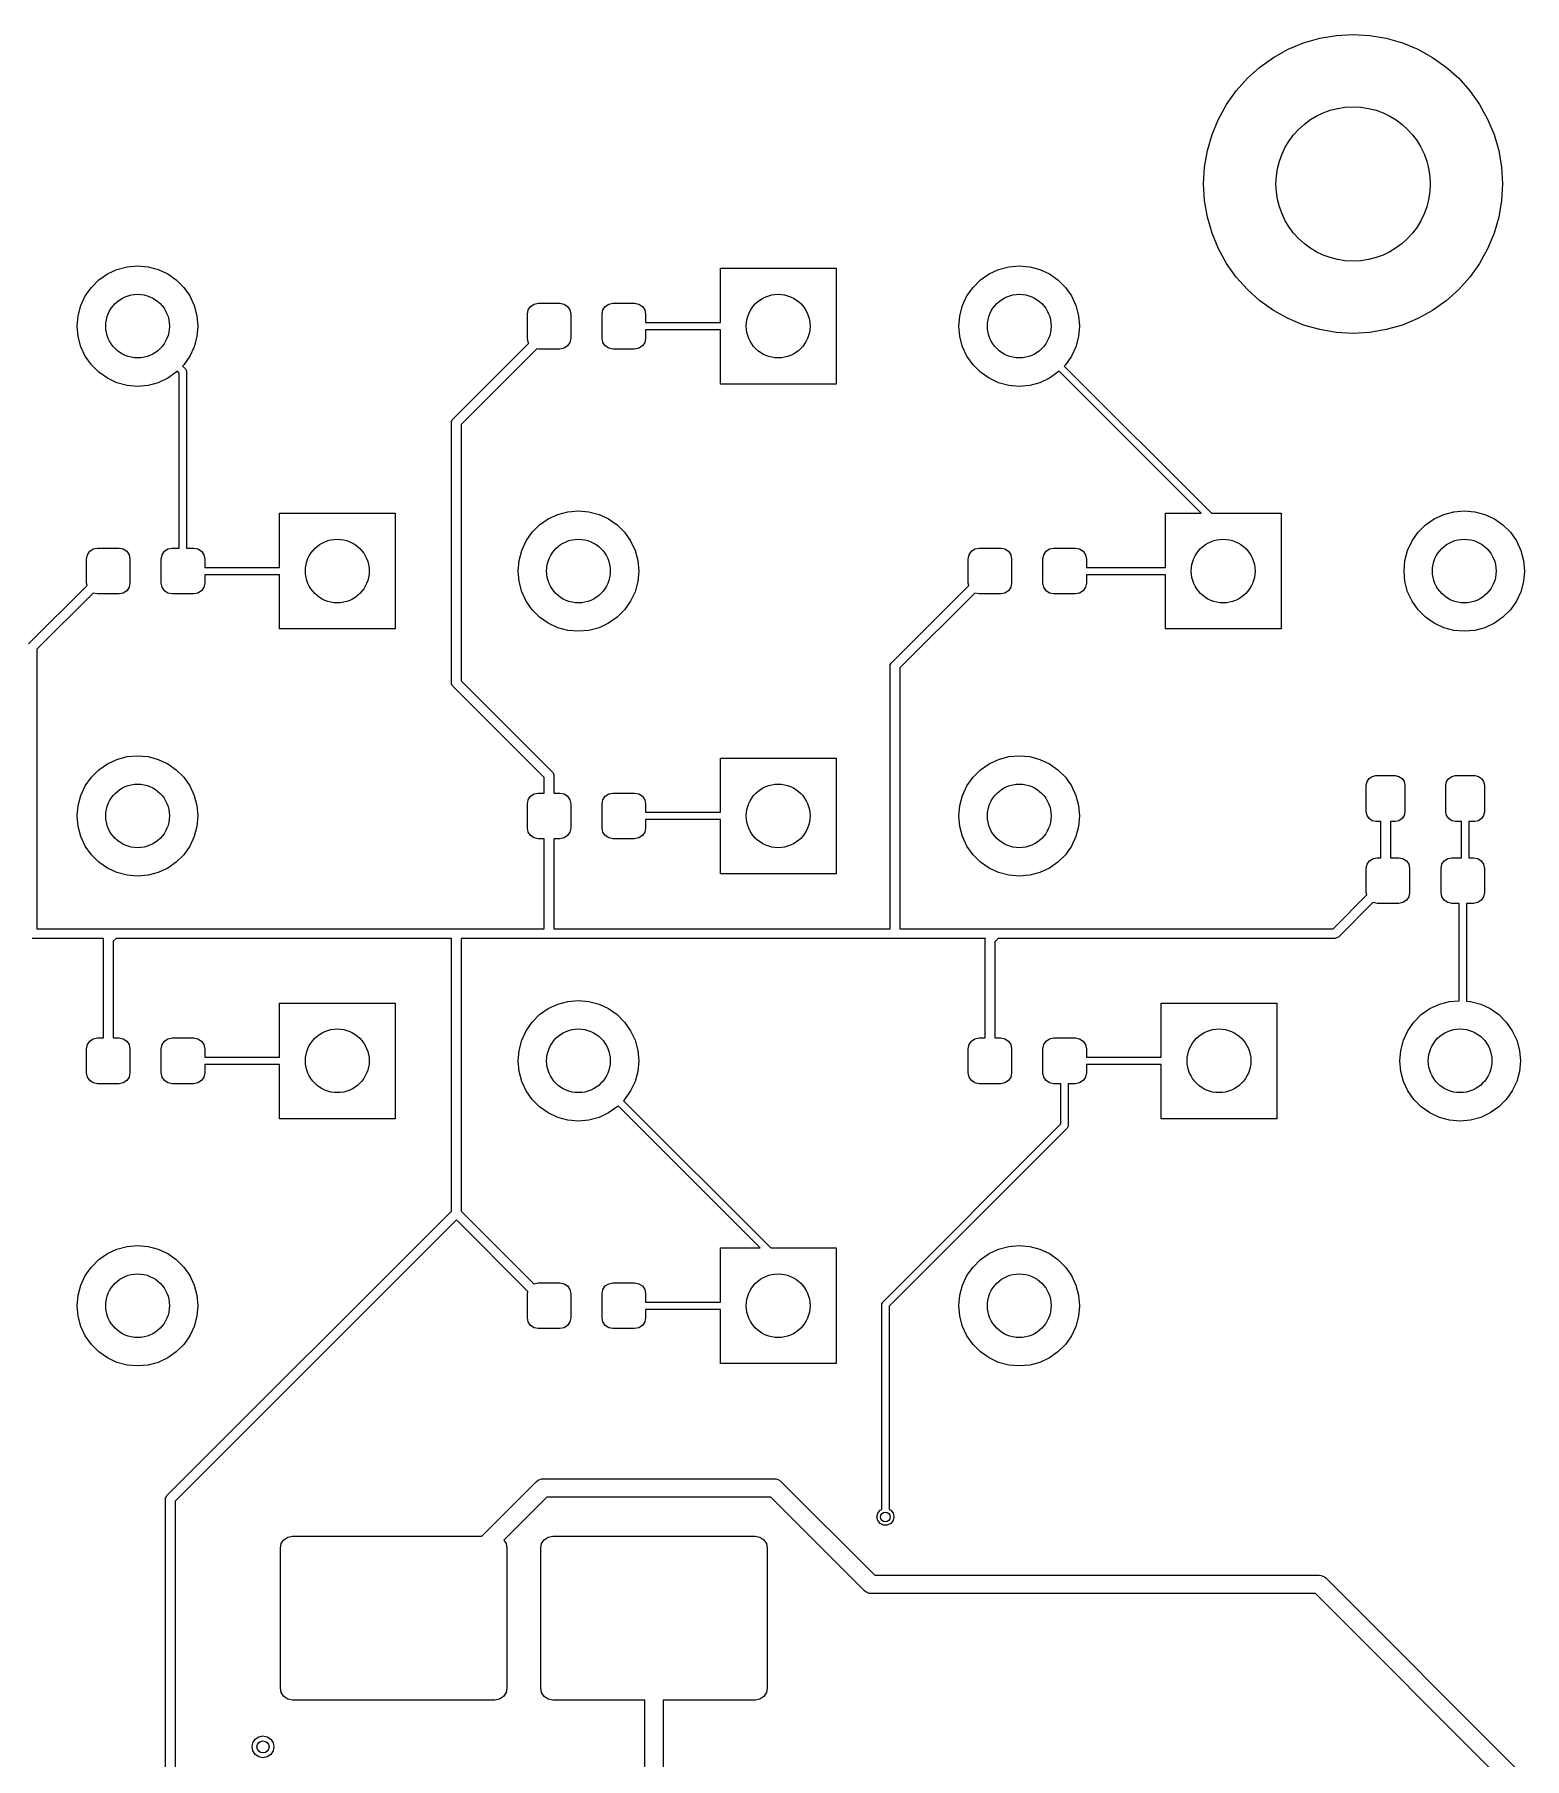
# Model space of a CAD drawing. Extents: x 0.05 to 3.89, y 0.04 to 4.21.
# Drawn here: x 2.663 to 3.88, y 2.807 to 4.215 of the extents above; entities that cross this region are included whole.
import ezdxf

# ---------------------------------------------------------------- set-up
doc = ezdxf.new("R2010")
doc.units = 0
doc.header["$MEASUREMENT"] = 0
doc.layers.add('BLACK', color=7, linetype='CONTINUOUS')

msp = doc.modelspace()

# ---------------------------------------------------------------- linework, layer by layer
at = {"layer": 'BLACK', "linetype": 'CONTINUOUS'}
for p, q in [((3.6998, 4.2077), (3.713, 4.2115)), ((3.713, 4.2115), (3.7265, 4.2138)), ((3.7265, 4.2138), (3.7402, 4.2146)), ((3.7402, 4.2146), (3.7538, 4.2138)), ((3.7538, 4.2138), (3.7673, 4.2115)), ((3.7673, 4.2115), (3.7805, 4.2077)), ((3.6641, 4.1879), (3.6752, 4.1959)), ((3.6752, 4.1959), (3.6872, 4.2025)), ((3.6872, 4.2025), (3.6998, 4.2077)), ((3.7805, 4.2077), (3.7931, 4.2025)), ((3.7931, 4.2025), (3.8051, 4.1959)), ((3.8051, 4.1959), (3.8163, 4.1879)), ((3.6539, 4.1788), (3.6641, 4.1879)), ((3.8163, 4.1879), (3.8265, 4.1788)), ((3.6368, 4.1575), (3.6447, 4.1686)), ((3.6447, 4.1686), (3.6539, 4.1788)), ((3.8265, 4.1788), (3.8356, 4.1686)), ((3.8356, 4.1686), (3.8435, 4.1575)), ((3.6302, 4.1455), (3.6368, 4.1575)), ((3.8435, 4.1575), (3.8501, 4.1455)), ((3.625, 4.1328), (3.6302, 4.1455)), ((3.8501, 4.1455), (3.8554, 4.1328)), ((3.6212, 4.1197), (3.625, 4.1328)), ((3.8554, 4.1328), (3.8591, 4.1197)), ((3.6189, 4.1062), (3.6212, 4.1197)), ((3.8591, 4.1197), (3.8614, 4.1062)), ((3.6181, 4.0925), (3.6189, 4.1062)), ((3.8614, 4.1062), (3.8622, 4.0925)), ((3.6189, 4.0789), (3.6181, 4.0925)), ((3.8622, 4.0925), (3.8614, 4.0789)), ((3.6212, 4.0654), (3.6189, 4.0789)), ((3.8614, 4.0789), (3.8591, 4.0654)), ((3.625, 4.0522), (3.6212, 4.0654)), ((3.8591, 4.0654), (3.8554, 4.0522)), ((3.6302, 4.0396), (3.625, 4.0522)), ((3.8554, 4.0522), (3.8501, 4.0396)), ((3.6368, 4.0276), (3.6302, 4.0396)), ((3.6447, 4.0164), (3.6368, 4.0276)), ((3.8435, 4.0276), (3.8356, 4.0164)), ((3.8501, 4.0396), (3.8435, 4.0276)), ((2.7099, 4.008), (2.7159, 4.0141)), ((2.7159, 4.0141), (2.723, 4.019)), ((2.723, 4.019), (2.7307, 4.0226)), ((2.7307, 4.0226), (2.739, 4.0248)), ((2.739, 4.0248), (2.7476, 4.0256)), ((2.7476, 4.0256), (2.7561, 4.0248)), ((2.7561, 4.0248), (2.7644, 4.0226)), ((2.7644, 4.0226), (2.7722, 4.019)), ((2.7722, 4.019), (2.7792, 4.0141)), ((2.7792, 4.0141), (2.7853, 4.008)), ((3.2235, 3.9794), (3.2235, 4.0236)), ((3.2235, 4.0236), (3.318, 4.0236)), ((3.318, 4.0236), (3.318, 3.9291)), ((3.4299, 4.008), (3.4359, 4.0141)), ((3.4359, 4.0141), (3.443, 4.019)), ((3.443, 4.019), (3.4507, 4.0226)), ((3.4507, 4.0226), (3.459, 4.0248)), ((3.459, 4.0248), (3.4676, 4.0256)), ((3.4676, 4.0256), (3.4761, 4.0248)), ((3.4761, 4.0248), (3.4844, 4.0226)), ((3.4844, 4.0226), (3.4922, 4.019)), ((3.4922, 4.019), (3.4992, 4.0141)), ((3.4992, 4.0141), (3.5053, 4.008)), ((3.6539, 4.0062), (3.6447, 4.0164)), ((3.8356, 4.0164), (3.8265, 4.0062)), ((2.7013, 3.9932), (2.7049, 4.001)), ((2.7049, 4.001), (2.7099, 4.008)), ((2.7853, 4.008), (2.7902, 4.001)), ((2.7902, 4.001), (2.7938, 3.9932)), ((3.4213, 3.9932), (3.4249, 4.001)), ((3.4249, 4.001), (3.4299, 4.008)), ((3.5053, 4.008), (3.5102, 4.001)), ((3.5102, 4.001), (3.5138, 3.9932)), ((3.6641, 3.9971), (3.6539, 4.0062)), ((3.8265, 4.0062), (3.8163, 3.9971)), ((2.6983, 3.9764), (2.6991, 3.9849)), ((2.6991, 3.9849), (2.7013, 3.9932)), ((2.7938, 3.9932), (2.796, 3.9849)), ((2.796, 3.9849), (2.7968, 3.9764)), ((3.0659, 3.9862), (3.0666, 3.9896)), ((3.0659, 3.9665), (3.0659, 3.9862)), ((3.0666, 3.9896), (3.0685, 3.9925)), ((3.0685, 3.9925), (3.0714, 3.9944)), ((3.0714, 3.9944), (3.0748, 3.9951)), ((3.0748, 3.9951), (3.0925, 3.9951)), ((3.0925, 3.9951), (3.0959, 3.9944)), ((3.0959, 3.9944), (3.0987, 3.9925)), ((3.0987, 3.9925), (3.1007, 3.9896)), ((3.1007, 3.9896), (3.1013, 3.9862)), ((3.1013, 3.9862), (3.1013, 3.9665)), ((3.1269, 3.9862), (3.1276, 3.9896)), ((3.1269, 3.9665), (3.1269, 3.9862)), ((3.1276, 3.9896), (3.1295, 3.9925)), ((3.1295, 3.9925), (3.1324, 3.9944)), ((3.1324, 3.9944), (3.1358, 3.9951)), ((3.1358, 3.9951), (3.1535, 3.9951)), ((3.1535, 3.9951), (3.1569, 3.9944)), ((3.1569, 3.9944), (3.1598, 3.9925)), ((3.1598, 3.9925), (3.1617, 3.9896)), ((3.1617, 3.9896), (3.1624, 3.9862)), ((3.1624, 3.9862), (3.1624, 3.9794)), ((3.4183, 3.9764), (3.4191, 3.9849)), ((3.4191, 3.9849), (3.4213, 3.9932)), ((3.5138, 3.9932), (3.516, 3.9849)), ((3.516, 3.9849), (3.5168, 3.9764)), ((3.6752, 3.9892), (3.6641, 3.9971)), ((3.6872, 3.9826), (3.6752, 3.9892)), ((3.8051, 3.9892), (3.7931, 3.9826)), ((3.8163, 3.9971), (3.8051, 3.9892)), ((2.6991, 3.9678), (2.6983, 3.9764)), ((2.7968, 3.9764), (2.796, 3.9678)), ((3.1624, 3.9794), (3.2235, 3.9794)), ((3.2235, 3.9734), (3.1624, 3.9734)), ((3.1624, 3.9734), (3.1624, 3.9665)), ((3.2235, 3.9291), (3.2235, 3.9734)), ((3.4191, 3.9678), (3.4183, 3.9764)), ((3.5168, 3.9764), (3.516, 3.9678)), ((3.6998, 3.9773), (3.6872, 3.9826)), ((3.713, 3.9735), (3.6998, 3.9773)), ((3.7265, 3.9712), (3.713, 3.9735)), ((3.7402, 3.9705), (3.7265, 3.9712)), ((3.7538, 3.9712), (3.7402, 3.9705)), ((3.7673, 3.9735), (3.7538, 3.9712)), ((3.7805, 3.9773), (3.7673, 3.9735)), ((3.7931, 3.9826), (3.7805, 3.9773)), ((2.7013, 3.9595), (2.6991, 3.9678)), ((2.7049, 3.9518), (2.7013, 3.9595)), ((2.7938, 3.9595), (2.7902, 3.9518)), ((2.796, 3.9678), (2.7938, 3.9595)), ((3.0051, 3.9004), (3.0671, 3.9624)), ((3.0737, 3.9579), (3.0118, 3.896)), ((3.0666, 3.9631), (3.0659, 3.9665)), ((3.0671, 3.9624), (3.0666, 3.9631)), ((3.0748, 3.9577), (3.0737, 3.9579)), ((3.0925, 3.9577), (3.0748, 3.9577)), ((3.0959, 3.9584), (3.0925, 3.9577)), ((3.0987, 3.9603), (3.0959, 3.9584)), ((3.1007, 3.9631), (3.0987, 3.9603)), ((3.1013, 3.9665), (3.1007, 3.9631)), ((3.1276, 3.9631), (3.1269, 3.9665)), ((3.1295, 3.9603), (3.1276, 3.9631)), ((3.1324, 3.9584), (3.1295, 3.9603)), ((3.1358, 3.9577), (3.1324, 3.9584)), ((3.1535, 3.9577), (3.1358, 3.9577)), ((3.1569, 3.9584), (3.1535, 3.9577)), ((3.1598, 3.9603), (3.1569, 3.9584)), ((3.1617, 3.9631), (3.1598, 3.9603)), ((3.1624, 3.9665), (3.1617, 3.9631)), ((3.4213, 3.9595), (3.4191, 3.9678)), ((3.4249, 3.9518), (3.4213, 3.9595)), ((3.5138, 3.9595), (3.5102, 3.9518)), ((3.516, 3.9678), (3.5138, 3.9595)), ((2.7099, 3.9447), (2.7049, 3.9518)), ((2.7159, 3.9387), (2.7099, 3.9447)), ((2.7853, 3.9447), (2.7843, 3.9438)), ((2.7843, 3.9438), (2.7868, 3.9414)), ((2.7902, 3.9518), (2.7853, 3.9447)), ((3.4299, 3.9447), (3.4249, 3.9518)), ((3.4359, 3.9387), (3.4299, 3.9447)), ((3.5053, 3.9447), (3.5043, 3.9438)), ((3.5043, 3.9438), (3.6246, 3.8236)), ((3.5102, 3.9518), (3.5053, 3.9447)), ((2.723, 3.9338), (2.7159, 3.9387)), ((2.7307, 3.9301), (2.723, 3.9338)), ((2.739, 3.9279), (2.7307, 3.9301)), ((2.7644, 3.9301), (2.7561, 3.9279)), ((2.7722, 3.9338), (2.7644, 3.9301)), ((2.7792, 3.9387), (2.7722, 3.9338)), ((2.7801, 3.9396), (2.7792, 3.9387)), ((2.7816, 3.938), (2.7801, 3.9396)), ((2.7816, 3.7951), (2.7816, 3.938)), ((2.7868, 3.9414), (2.7871, 3.941)), ((2.7871, 3.941), (2.7871, 3.941)), ((2.7871, 3.941), (2.7876, 3.9399)), ((2.7876, 3.9399), (2.7876, 3.9393)), ((2.7876, 3.9393), (2.7876, 3.7951)), ((3.318, 3.9291), (3.2235, 3.9291)), ((3.443, 3.9338), (3.4359, 3.9387)), ((3.4507, 3.9301), (3.443, 3.9338)), ((3.459, 3.9279), (3.4507, 3.9301)), ((3.4844, 3.9301), (3.4761, 3.9279)), ((3.4922, 3.9338), (3.4844, 3.9301)), ((3.4992, 3.9387), (3.4922, 3.9338)), ((3.5001, 3.9396), (3.4992, 3.9387)), ((3.6161, 3.8236), (3.5001, 3.9396)), ((2.7476, 3.9272), (2.739, 3.9279)), ((2.7561, 3.9279), (2.7476, 3.9272)), ((3.4676, 3.9272), (3.459, 3.9279)), ((3.4761, 3.9279), (3.4676, 3.9272)), ((3.0046, 3.8998), (3.0051, 3.9004)), ((3.0039, 3.8976), (3.004, 3.8984)), ((3.0039, 3.685), (3.0039, 3.8976)), ((3.004, 3.8984), (3.0046, 3.8998)), ((3.0118, 3.896), (3.0118, 3.6867)), ((2.8635, 3.7794), (2.8635, 3.8236)), ((2.8635, 3.8236), (2.958, 3.8236)), ((2.958, 3.8236), (2.958, 3.7291)), ((3.0759, 3.8141), (3.083, 3.819)), ((3.083, 3.819), (3.0907, 3.8226)), ((3.0907, 3.8226), (3.099, 3.8248)), ((3.099, 3.8248), (3.1076, 3.8256)), ((3.1076, 3.8256), (3.1161, 3.8248)), ((3.1161, 3.8248), (3.1244, 3.8226)), ((3.1244, 3.8226), (3.1322, 3.819)), ((3.1322, 3.819), (3.1392, 3.8141)), ((3.5869, 3.7794), (3.5869, 3.8236)), ((3.5869, 3.8236), (3.6161, 3.8236)), ((3.6246, 3.8236), (3.6814, 3.8236)), ((3.6814, 3.8236), (3.6814, 3.7291)), ((3.7994, 3.8141), (3.8064, 3.819)), ((3.8064, 3.819), (3.8142, 3.8226)), ((3.8142, 3.8226), (3.8224, 3.8248)), ((3.8224, 3.8248), (3.831, 3.8256)), ((3.831, 3.8256), (3.8395, 3.8248)), ((3.8395, 3.8248), (3.8478, 3.8226)), ((3.8478, 3.8226), (3.8556, 3.819)), ((3.8556, 3.819), (3.8626, 3.8141)), ((3.0649, 3.801), (3.0699, 3.808)), ((3.0699, 3.808), (3.0759, 3.8141)), ((3.1392, 3.8141), (3.1453, 3.808)), ((3.1453, 3.808), (3.1502, 3.801)), ((3.7884, 3.801), (3.7933, 3.808)), ((3.7933, 3.808), (3.7994, 3.8141)), ((3.8626, 3.8141), (3.8687, 3.808)), ((3.8687, 3.808), (3.8736, 3.801)), ((2.7059, 3.7862), (2.7066, 3.7896)), ((2.7066, 3.7896), (2.7085, 3.7925)), ((2.7085, 3.7925), (2.7114, 3.7944)), ((2.7114, 3.7944), (2.7148, 3.7951)), ((2.7148, 3.7951), (2.7325, 3.7951)), ((2.7325, 3.7951), (2.7359, 3.7944)), ((2.7359, 3.7944), (2.7387, 3.7925)), ((2.7387, 3.7925), (2.7407, 3.7896)), ((2.7407, 3.7896), (2.7413, 3.7862)), ((2.7669, 3.7862), (2.7676, 3.7896)), ((2.7676, 3.7896), (2.7695, 3.7925)), ((2.7695, 3.7925), (2.7724, 3.7944)), ((2.7724, 3.7944), (2.7758, 3.7951)), ((2.7758, 3.7951), (2.7816, 3.7951)), ((2.7876, 3.7951), (2.7935, 3.7951)), ((2.7935, 3.7951), (2.7969, 3.7944)), ((2.7969, 3.7944), (2.7998, 3.7925)), ((2.7998, 3.7925), (2.8017, 3.7896)), ((2.8017, 3.7896), (2.8024, 3.7862)), ((3.0591, 3.7849), (3.0613, 3.7932)), ((3.0613, 3.7932), (3.0649, 3.801)), ((3.1502, 3.801), (3.1538, 3.7932)), ((3.1538, 3.7932), (3.156, 3.7849)), ((3.4259, 3.7862), (3.4266, 3.7896)), ((3.4266, 3.7896), (3.4285, 3.7925)), ((3.4285, 3.7925), (3.4314, 3.7944)), ((3.4314, 3.7944), (3.4348, 3.7951)), ((3.4348, 3.7951), (3.4525, 3.7951)), ((3.4525, 3.7951), (3.4559, 3.7944)), ((3.4559, 3.7944), (3.4587, 3.7925)), ((3.4587, 3.7925), (3.4607, 3.7896)), ((3.4607, 3.7896), (3.4613, 3.7862)), ((3.4869, 3.7862), (3.4876, 3.7896)), ((3.4876, 3.7896), (3.4895, 3.7925)), ((3.4895, 3.7925), (3.4924, 3.7944)), ((3.4924, 3.7944), (3.4958, 3.7951)), ((3.4958, 3.7951), (3.5135, 3.7951)), ((3.5135, 3.7951), (3.5169, 3.7944)), ((3.5169, 3.7944), (3.5198, 3.7925)), ((3.5198, 3.7925), (3.5217, 3.7896)), ((3.5217, 3.7896), (3.5224, 3.7862)), ((3.7825, 3.7849), (3.7847, 3.7932)), ((3.7847, 3.7932), (3.7884, 3.801)), ((3.8736, 3.801), (3.8772, 3.7932)), ((3.8772, 3.7932), (3.8794, 3.7849)), ((2.7059, 3.7665), (2.7059, 3.7862)), ((2.7413, 3.7862), (2.7413, 3.7665)), ((2.7669, 3.7665), (2.7669, 3.7862)), ((2.8024, 3.7862), (2.8024, 3.7794)), ((2.8024, 3.7794), (2.8635, 3.7794)), ((2.8635, 3.7734), (2.8024, 3.7734)), ((2.8024, 3.7734), (2.8024, 3.7665)), ((2.8635, 3.7291), (2.8635, 3.7734)), ((3.0583, 3.7764), (3.0591, 3.7849)), ((3.0591, 3.7678), (3.0583, 3.7764)), ((3.156, 3.7849), (3.1568, 3.7764)), ((3.1568, 3.7764), (3.156, 3.7678)), ((3.4259, 3.7665), (3.4259, 3.7862)), ((3.4613, 3.7862), (3.4613, 3.7665)), ((3.4869, 3.7665), (3.4869, 3.7862)), ((3.5224, 3.7862), (3.5224, 3.7794)), ((3.5224, 3.7794), (3.5869, 3.7794)), ((3.5869, 3.7734), (3.5224, 3.7734)), ((3.5224, 3.7734), (3.5224, 3.7665)), ((3.5869, 3.7291), (3.5869, 3.7734)), ((3.7818, 3.7764), (3.7825, 3.7849)), ((3.7825, 3.7678), (3.7818, 3.7764)), ((3.8794, 3.7849), (3.8802, 3.7764)), ((3.8802, 3.7764), (3.8794, 3.7678)), ((2.6586, 3.717), (2.7063, 3.7646)), ((2.7063, 3.7646), (2.7059, 3.7665)), ((2.7387, 3.7603), (2.7359, 3.7584)), ((2.7407, 3.7631), (2.7387, 3.7603)), ((2.7413, 3.7665), (2.7407, 3.7631)), ((2.7676, 3.7631), (2.7669, 3.7665)), ((2.7695, 3.7603), (2.7676, 3.7631)), ((2.7724, 3.7584), (2.7695, 3.7603)), ((2.7998, 3.7603), (2.7969, 3.7584)), ((2.8017, 3.7631), (2.7998, 3.7603)), ((2.8024, 3.7665), (2.8017, 3.7631)), ((3.0613, 3.7595), (3.0591, 3.7678)), ((3.0649, 3.7518), (3.0613, 3.7595)), ((3.1538, 3.7595), (3.1502, 3.7518)), ((3.156, 3.7678), (3.1538, 3.7595)), ((3.3634, 3.7017), (3.4263, 3.7646)), ((3.4263, 3.7646), (3.4259, 3.7665)), ((3.4587, 3.7603), (3.4559, 3.7584)), ((3.4607, 3.7631), (3.4587, 3.7603)), ((3.4613, 3.7665), (3.4607, 3.7631)), ((3.4876, 3.7631), (3.4869, 3.7665)), ((3.4895, 3.7603), (3.4876, 3.7631)), ((3.4924, 3.7584), (3.4895, 3.7603)), ((3.5198, 3.7603), (3.5169, 3.7584)), ((3.5217, 3.7631), (3.5198, 3.7603)), ((3.5224, 3.7665), (3.5217, 3.7631)), ((3.7847, 3.7595), (3.7825, 3.7678)), ((3.7884, 3.7518), (3.7847, 3.7595)), ((3.8772, 3.7595), (3.8736, 3.7518)), ((3.8794, 3.7678), (3.8772, 3.7595)), ((2.7112, 3.7584), (2.6654, 3.7125)), ((2.7114, 3.7584), (2.7112, 3.7584)), ((2.7148, 3.7577), (2.7114, 3.7584)), ((2.7325, 3.7577), (2.7148, 3.7577)), ((2.7359, 3.7584), (2.7325, 3.7577)), ((2.7758, 3.7577), (2.7724, 3.7584)), ((2.7935, 3.7577), (2.7758, 3.7577)), ((2.7969, 3.7584), (2.7935, 3.7577)), ((3.0699, 3.7447), (3.0649, 3.7518)), ((3.1502, 3.7518), (3.1453, 3.7447)), ((3.4312, 3.7584), (3.3701, 3.6973)), ((3.4314, 3.7584), (3.4312, 3.7584)), ((3.4348, 3.7577), (3.4314, 3.7584)), ((3.4525, 3.7577), (3.4348, 3.7577)), ((3.4559, 3.7584), (3.4525, 3.7577)), ((3.4958, 3.7577), (3.4924, 3.7584)), ((3.5135, 3.7577), (3.4958, 3.7577)), ((3.5169, 3.7584), (3.5135, 3.7577)), ((3.7933, 3.7447), (3.7884, 3.7518)), ((3.8736, 3.7518), (3.8687, 3.7447)), ((3.0759, 3.7387), (3.0699, 3.7447)), ((3.083, 3.7338), (3.0759, 3.7387)), ((3.0907, 3.7301), (3.083, 3.7338)), ((3.1322, 3.7338), (3.1244, 3.7301)), ((3.1392, 3.7387), (3.1322, 3.7338)), ((3.1453, 3.7447), (3.1392, 3.7387)), ((3.7994, 3.7387), (3.7933, 3.7447)), ((3.8064, 3.7338), (3.7994, 3.7387)), ((3.8142, 3.7301), (3.8064, 3.7338)), ((3.8556, 3.7338), (3.8478, 3.7301)), ((3.8626, 3.7387), (3.8556, 3.7338)), ((3.8687, 3.7447), (3.8626, 3.7387)), ((2.958, 3.7291), (2.8635, 3.7291)), ((3.099, 3.7279), (3.0907, 3.7301)), ((3.1076, 3.7272), (3.099, 3.7279)), ((3.1161, 3.7279), (3.1076, 3.7272)), ((3.1244, 3.7301), (3.1161, 3.7279)), ((3.6814, 3.7291), (3.5869, 3.7291)), ((3.8224, 3.7279), (3.8142, 3.7301)), ((3.831, 3.7272), (3.8224, 3.7279)), ((3.8395, 3.7279), (3.831, 3.7272)), ((3.8478, 3.7301), (3.8395, 3.7279)), ((2.6654, 3.7125), (2.6654, 3.4843)), ((3.3622, 3.6989), (3.3623, 3.6997)), ((3.3622, 3.4843), (3.3622, 3.6989)), ((3.3623, 3.6997), (3.3629, 3.7011)), ((3.3629, 3.7011), (3.3634, 3.7017)), ((3.3701, 3.6973), (3.3701, 3.4843)), ((3.004, 3.6843), (3.0039, 3.685)), ((3.0046, 3.6829), (3.004, 3.6843)), ((3.0051, 3.6823), (3.0046, 3.6829)), ((3.0797, 3.6077), (3.0051, 3.6823)), ((3.0118, 3.6867), (3.0864, 3.6121)), ((2.7159, 3.6141), (2.723, 3.619)), ((2.723, 3.619), (2.7307, 3.6226)), ((2.7307, 3.6226), (2.739, 3.6248)), ((2.739, 3.6248), (2.7476, 3.6256)), ((2.7476, 3.6256), (2.7561, 3.6248)), ((2.7561, 3.6248), (2.7644, 3.6226)), ((2.7644, 3.6226), (2.7722, 3.619)), ((2.7722, 3.619), (2.7792, 3.6141)), ((3.2235, 3.5794), (3.2235, 3.6236)), ((3.2235, 3.6236), (3.318, 3.6236)), ((3.318, 3.6236), (3.318, 3.5291)), ((3.4359, 3.6141), (3.443, 3.619)), ((3.443, 3.619), (3.4507, 3.6226)), ((3.4507, 3.6226), (3.459, 3.6248)), ((3.459, 3.6248), (3.4676, 3.6256)), ((3.4676, 3.6256), (3.4761, 3.6248)), ((3.4761, 3.6248), (3.4844, 3.6226)), ((3.4844, 3.6226), (3.4922, 3.619)), ((3.4922, 3.619), (3.4992, 3.6141)), ((2.7049, 3.601), (2.7099, 3.608)), ((2.7099, 3.608), (2.7159, 3.6141)), ((2.7792, 3.6141), (2.7853, 3.608)), ((2.7853, 3.608), (2.7902, 3.601)), ((3.0797, 3.5951), (3.0797, 3.6077)), ((3.0864, 3.6121), (3.0869, 3.6115)), ((3.0869, 3.6115), (3.0875, 3.6101)), ((3.0875, 3.6101), (3.0876, 3.6093)), ((3.0876, 3.6093), (3.0876, 3.5951)), ((3.4249, 3.601), (3.4299, 3.608)), ((3.4299, 3.608), (3.4359, 3.6141)), ((3.4992, 3.6141), (3.5053, 3.608)), ((3.5053, 3.608), (3.5102, 3.601)), ((3.751, 3.6014), (3.7516, 3.6044)), ((3.7516, 3.6044), (3.7533, 3.6069)), ((3.7533, 3.6069), (3.7558, 3.6087)), ((3.7558, 3.6087), (3.7589, 3.6093)), ((3.7589, 3.6093), (3.7746, 3.6093)), ((3.7746, 3.6093), (3.7776, 3.6087)), ((3.7776, 3.6087), (3.7802, 3.6069)), ((3.7802, 3.6069), (3.7819, 3.6044)), ((3.7819, 3.6044), (3.7825, 3.6014)), ((3.8159, 3.6014), (3.8165, 3.6044)), ((3.8165, 3.6044), (3.8183, 3.6069)), ((3.8183, 3.6069), (3.8208, 3.6087)), ((3.8208, 3.6087), (3.8238, 3.6093)), ((3.8238, 3.6093), (3.8396, 3.6093)), ((3.8396, 3.6093), (3.8426, 3.6087)), ((3.8426, 3.6087), (3.8451, 3.6069)), ((3.8451, 3.6069), (3.8468, 3.6044)), ((3.8468, 3.6044), (3.8474, 3.6014)), ((2.6991, 3.5849), (2.7013, 3.5932)), ((2.7013, 3.5932), (2.7049, 3.601)), ((2.7902, 3.601), (2.7938, 3.5932)), ((2.7938, 3.5932), (2.796, 3.5849)), ((3.0666, 3.5896), (3.0685, 3.5925)), ((3.0685, 3.5925), (3.0714, 3.5944)), ((3.0714, 3.5944), (3.0748, 3.5951)), ((3.0748, 3.5951), (3.0797, 3.5951)), ((3.0876, 3.5951), (3.0925, 3.5951)), ((3.0925, 3.5951), (3.0959, 3.5944)), ((3.0959, 3.5944), (3.0987, 3.5925)), ((3.0987, 3.5925), (3.1007, 3.5896)), ((3.1276, 3.5896), (3.1295, 3.5925)), ((3.1295, 3.5925), (3.1324, 3.5944)), ((3.1324, 3.5944), (3.1358, 3.5951)), ((3.1358, 3.5951), (3.1535, 3.5951)), ((3.1535, 3.5951), (3.1569, 3.5944)), ((3.1569, 3.5944), (3.1598, 3.5925)), ((3.1598, 3.5925), (3.1617, 3.5896)), ((3.4191, 3.5849), (3.4213, 3.5932)), ((3.4213, 3.5932), (3.4249, 3.601)), ((3.5102, 3.601), (3.5138, 3.5932)), ((3.5138, 3.5932), (3.516, 3.5849)), ((3.751, 3.5797), (3.751, 3.6014)), ((3.7825, 3.6014), (3.7825, 3.5797)), ((3.8159, 3.5797), (3.8159, 3.6014)), ((3.8474, 3.6014), (3.8474, 3.5797)), ((2.6983, 3.5764), (2.6991, 3.5849)), ((2.6991, 3.5678), (2.6983, 3.5764)), ((2.796, 3.5849), (2.7968, 3.5764)), ((2.7968, 3.5764), (2.796, 3.5678)), ((3.0659, 3.5862), (3.0666, 3.5896)), ((3.0659, 3.5665), (3.0659, 3.5862)), ((3.1007, 3.5896), (3.1013, 3.5862)), ((3.1013, 3.5862), (3.1013, 3.5665)), ((3.1269, 3.5862), (3.1276, 3.5896)), ((3.1269, 3.5665), (3.1269, 3.5862)), ((3.1617, 3.5896), (3.1624, 3.5862)), ((3.1624, 3.5862), (3.1624, 3.5794)), ((3.1624, 3.5794), (3.2235, 3.5794)), ((3.4183, 3.5764), (3.4191, 3.5849)), ((3.4191, 3.5678), (3.4183, 3.5764)), ((3.516, 3.5849), (3.5168, 3.5764)), ((3.5168, 3.5764), (3.516, 3.5678)), ((3.7516, 3.5767), (3.751, 3.5797)), ((3.7533, 3.5742), (3.7516, 3.5767)), ((3.7819, 3.5767), (3.7802, 3.5742)), ((3.7825, 3.5797), (3.7819, 3.5767)), ((3.8165, 3.5767), (3.8159, 3.5797)), ((3.8183, 3.5742), (3.8165, 3.5767)), ((3.8468, 3.5767), (3.8451, 3.5742)), ((3.8474, 3.5797), (3.8468, 3.5767)), ((2.7013, 3.5595), (2.6991, 3.5678)), ((2.796, 3.5678), (2.7938, 3.5595)), ((3.0666, 3.5631), (3.0659, 3.5665)), ((3.0685, 3.5603), (3.0666, 3.5631)), ((3.1007, 3.5631), (3.0987, 3.5603)), ((3.1013, 3.5665), (3.1007, 3.5631)), ((3.1276, 3.5631), (3.1269, 3.5665)), ((3.1295, 3.5603), (3.1276, 3.5631)), ((3.1617, 3.5631), (3.1598, 3.5603)), ((3.1624, 3.5665), (3.1617, 3.5631)), ((3.2235, 3.5734), (3.1624, 3.5734)), ((3.1624, 3.5734), (3.1624, 3.5665)), ((3.2235, 3.5291), (3.2235, 3.5734)), ((3.4213, 3.5595), (3.4191, 3.5678)), ((3.516, 3.5678), (3.5138, 3.5595)), ((3.7558, 3.5724), (3.7533, 3.5742)), ((3.7589, 3.5719), (3.7558, 3.5724)), ((3.7628, 3.5719), (3.7589, 3.5719)), ((3.7628, 3.5423), (3.7628, 3.5719)), ((3.7746, 3.5719), (3.7707, 3.5719)), ((3.7707, 3.5719), (3.7707, 3.5423)), ((3.7776, 3.5724), (3.7746, 3.5719)), ((3.7802, 3.5742), (3.7776, 3.5724)), ((3.8208, 3.5724), (3.8183, 3.5742)), ((3.8238, 3.5719), (3.8208, 3.5724)), ((3.8287, 3.5719), (3.8238, 3.5719)), ((3.8287, 3.5423), (3.8287, 3.5719)), ((3.8396, 3.5719), (3.8347, 3.5719)), ((3.8347, 3.5719), (3.8347, 3.5423)), ((3.8426, 3.5724), (3.8396, 3.5719)), ((3.8451, 3.5742), (3.8426, 3.5724)), ((2.7049, 3.5518), (2.7013, 3.5595)), ((2.7099, 3.5447), (2.7049, 3.5518)), ((2.7902, 3.5518), (2.7853, 3.5447)), ((2.7938, 3.5595), (2.7902, 3.5518)), ((3.0714, 3.5584), (3.0685, 3.5603)), ((3.0748, 3.5577), (3.0714, 3.5584)), ((3.0797, 3.5577), (3.0748, 3.5577)), ((3.0797, 3.4843), (3.0797, 3.5577)), ((3.0925, 3.5577), (3.0876, 3.5577)), ((3.0876, 3.5577), (3.0876, 3.4843)), ((3.0959, 3.5584), (3.0925, 3.5577)), ((3.0987, 3.5603), (3.0959, 3.5584)), ((3.1324, 3.5584), (3.1295, 3.5603)), ((3.1358, 3.5577), (3.1324, 3.5584)), ((3.1535, 3.5577), (3.1358, 3.5577)), ((3.1569, 3.5584), (3.1535, 3.5577)), ((3.1598, 3.5603), (3.1569, 3.5584)), ((3.4249, 3.5518), (3.4213, 3.5595)), ((3.4299, 3.5447), (3.4249, 3.5518)), ((3.5102, 3.5518), (3.5053, 3.5447)), ((3.5138, 3.5595), (3.5102, 3.5518)), ((2.7159, 3.5387), (2.7099, 3.5447)), ((2.723, 3.5338), (2.7159, 3.5387)), ((2.7792, 3.5387), (2.7722, 3.5338)), ((2.7853, 3.5447), (2.7792, 3.5387)), ((3.4359, 3.5387), (3.4299, 3.5447)), ((3.443, 3.5338), (3.4359, 3.5387)), ((3.4992, 3.5387), (3.4922, 3.5338)), ((3.5053, 3.5447), (3.4992, 3.5387)), ((3.751, 3.5335), (3.7517, 3.5369)), ((3.7517, 3.5369), (3.7536, 3.5397)), ((3.7536, 3.5397), (3.7565, 3.5416)), ((3.7565, 3.5416), (3.7598, 3.5423)), ((3.7598, 3.5423), (3.7628, 3.5423)), ((3.7707, 3.5423), (3.7776, 3.5423)), ((3.7776, 3.5423), (3.7809, 3.5416)), ((3.7809, 3.5416), (3.7838, 3.5397)), ((3.7838, 3.5397), (3.7857, 3.5369)), ((3.7857, 3.5369), (3.7864, 3.5335)), ((3.812, 3.5335), (3.8127, 3.5369)), ((3.8127, 3.5369), (3.8146, 3.5397)), ((3.8146, 3.5397), (3.8175, 3.5416)), ((3.8175, 3.5416), (3.8209, 3.5423)), ((3.8209, 3.5423), (3.8287, 3.5423)), ((3.8347, 3.5423), (3.8386, 3.5423)), ((3.8386, 3.5423), (3.842, 3.5416)), ((3.842, 3.5416), (3.8448, 3.5397)), ((3.8448, 3.5397), (3.8468, 3.5369)), ((3.8468, 3.5369), (3.8474, 3.5335)), ((2.7307, 3.5301), (2.723, 3.5338)), ((2.739, 3.5279), (2.7307, 3.5301)), ((2.7476, 3.5272), (2.739, 3.5279)), ((2.7561, 3.5279), (2.7476, 3.5272)), ((2.7644, 3.5301), (2.7561, 3.5279)), ((2.7722, 3.5338), (2.7644, 3.5301)), ((3.318, 3.5291), (3.2235, 3.5291)), ((3.4507, 3.5301), (3.443, 3.5338)), ((3.459, 3.5279), (3.4507, 3.5301)), ((3.4676, 3.5272), (3.459, 3.5279)), ((3.4761, 3.5279), (3.4676, 3.5272)), ((3.4844, 3.5301), (3.4761, 3.5279)), ((3.4922, 3.5338), (3.4844, 3.5301)), ((3.751, 3.5138), (3.751, 3.5335)), ((3.7864, 3.5335), (3.7864, 3.5138)), ((3.812, 3.5138), (3.812, 3.5335)), ((3.8474, 3.5335), (3.8474, 3.5138)), ((3.7238, 3.4843), (3.7514, 3.5119)), ((3.7514, 3.5119), (3.751, 3.5138)), ((3.7838, 3.5075), (3.7809, 3.5056)), ((3.7857, 3.5104), (3.7838, 3.5075)), ((3.7864, 3.5138), (3.7857, 3.5104)), ((3.8127, 3.5104), (3.812, 3.5138)), ((3.8146, 3.5075), (3.8127, 3.5104)), ((3.8175, 3.5056), (3.8146, 3.5075)), ((3.8448, 3.5075), (3.842, 3.5056)), ((3.8468, 3.5104), (3.8448, 3.5075)), ((3.8474, 3.5138), (3.8468, 3.5104)), ((3.7563, 3.5057), (3.7282, 3.4775)), ((3.7565, 3.5056), (3.7563, 3.5057)), ((3.7598, 3.5049), (3.7565, 3.5056)), ((3.7776, 3.5049), (3.7598, 3.5049)), ((3.7809, 3.5056), (3.7776, 3.5049)), ((3.8209, 3.5049), (3.8175, 3.5056)), ((3.8267, 3.5049), (3.8209, 3.5049)), ((3.8267, 3.4255), (3.8267, 3.5049)), ((3.8386, 3.5049), (3.8327, 3.5049)), ((3.8327, 3.5049), (3.8327, 3.4251)), ((3.842, 3.5056), (3.8386, 3.5049)), ((2.6654, 3.4843), (2.7283, 3.4843)), ((2.7283, 3.4843), (3.0079, 3.4843)), ((3.0079, 3.4843), (3.0197, 3.4843)), ((3.0197, 3.4843), (3.0797, 3.4843)), ((3.0876, 3.4843), (3.3622, 3.4843)), ((3.3701, 3.4843), (3.4488, 3.4843)), ((3.4488, 3.4843), (3.7238, 3.4843)), ((2.7198, 3.4764), (2.6614, 3.4764)), ((2.7197, 3.4756), (2.7198, 3.4764)), ((2.7197, 3.3951), (2.7197, 3.4756)), ((2.7198, 3.4764), (2.7198, 3.4764)), ((2.73, 3.4764), (2.7276, 3.474)), ((2.7276, 3.474), (2.7276, 3.3951)), ((3.0039, 3.4764), (2.73, 3.4764)), ((3.0039, 3.2536), (3.0039, 3.4764)), ((3.0197, 3.4764), (3.0118, 3.4764)), ((3.0118, 3.4764), (3.0118, 3.2536)), ((3.0827, 3.4764), (3.0197, 3.4764)), ((3.3661, 3.4764), (3.0827, 3.4764)), ((3.44, 3.4764), (3.3661, 3.4764)), ((3.4397, 3.4751), (3.4398, 3.4759)), ((3.4397, 3.3951), (3.4397, 3.4751)), ((3.4398, 3.4759), (3.44, 3.4764)), ((3.4504, 3.4764), (3.4476, 3.4735)), ((3.4476, 3.4735), (3.4476, 3.3951)), ((3.7254, 3.4764), (3.4504, 3.4764)), ((3.7262, 3.4765), (3.7254, 3.4764)), ((3.7276, 3.477), (3.7262, 3.4765)), ((3.7282, 3.4775), (3.7276, 3.477)), ((2.8635, 3.3794), (2.8635, 3.4236)), ((2.8635, 3.4236), (2.958, 3.4236)), ((2.958, 3.4236), (2.958, 3.3291)), ((3.083, 3.419), (3.0907, 3.4226)), ((3.0907, 3.4226), (3.099, 3.4248)), ((3.099, 3.4248), (3.1076, 3.4256)), ((3.1076, 3.4256), (3.1161, 3.4248)), ((3.1161, 3.4248), (3.1244, 3.4226)), ((3.1244, 3.4226), (3.1322, 3.419)), ((3.5835, 3.3794), (3.5835, 3.4236)), ((3.5835, 3.4236), (3.678, 3.4236)), ((3.678, 3.4236), (3.678, 3.3291)), ((3.803, 3.419), (3.8107, 3.4226)), ((3.8107, 3.4226), (3.819, 3.4248)), ((3.819, 3.4248), (3.8267, 3.4255)), ((3.8327, 3.4251), (3.8361, 3.4248)), ((3.8361, 3.4248), (3.8444, 3.4226)), ((3.8444, 3.4226), (3.8522, 3.419)), ((3.0649, 3.401), (3.0699, 3.408)), ((3.0699, 3.408), (3.0759, 3.4141)), ((3.0759, 3.4141), (3.083, 3.419)), ((3.1322, 3.419), (3.1392, 3.4141)), ((3.1392, 3.4141), (3.1453, 3.408)), ((3.1453, 3.408), (3.1502, 3.401)), ((3.7849, 3.401), (3.7899, 3.408)), ((3.7899, 3.408), (3.7959, 3.4141)), ((3.7959, 3.4141), (3.803, 3.419)), ((3.8522, 3.419), (3.8592, 3.4141)), ((3.8592, 3.4141), (3.8653, 3.408)), ((3.8653, 3.408), (3.8702, 3.401)), ((2.7085, 3.3925), (2.7114, 3.3944)), ((2.7114, 3.3944), (2.7148, 3.3951)), ((2.7148, 3.3951), (2.7197, 3.3951)), ((2.7276, 3.3951), (2.7325, 3.3951)), ((2.7325, 3.3951), (2.7359, 3.3944)), ((2.7359, 3.3944), (2.7387, 3.3925)), ((2.7695, 3.3925), (2.7724, 3.3944)), ((2.7724, 3.3944), (2.7758, 3.3951)), ((2.7758, 3.3951), (2.7935, 3.3951)), ((2.7935, 3.3951), (2.7969, 3.3944)), ((2.7969, 3.3944), (2.7998, 3.3925)), ((3.0591, 3.3849), (3.0613, 3.3932)), ((3.0613, 3.3932), (3.0649, 3.401)), ((3.1502, 3.401), (3.1538, 3.3932)), ((3.1538, 3.3932), (3.156, 3.3849)), ((3.4285, 3.3925), (3.4314, 3.3944)), ((3.4314, 3.3944), (3.4348, 3.3951)), ((3.4348, 3.3951), (3.4397, 3.3951)), ((3.4476, 3.3951), (3.4525, 3.3951)), ((3.4525, 3.3951), (3.4559, 3.3944)), ((3.4559, 3.3944), (3.4587, 3.3925)), ((3.4895, 3.3925), (3.4924, 3.3944)), ((3.4924, 3.3944), (3.4958, 3.3951)), ((3.4958, 3.3951), (3.5135, 3.3951)), ((3.5135, 3.3951), (3.5169, 3.3944)), ((3.5169, 3.3944), (3.5198, 3.3925)), ((3.7791, 3.3849), (3.7813, 3.3932)), ((3.7813, 3.3932), (3.7849, 3.401)), ((3.8702, 3.401), (3.8738, 3.3932)), ((3.8738, 3.3932), (3.876, 3.3849)), ((2.7059, 3.3862), (2.7066, 3.3896)), ((2.7059, 3.3665), (2.7059, 3.3862)), ((2.7066, 3.3896), (2.7085, 3.3925)), ((2.7387, 3.3925), (2.7407, 3.3896)), ((2.7407, 3.3896), (2.7413, 3.3862)), ((2.7413, 3.3862), (2.7413, 3.3665)), ((2.7669, 3.3862), (2.7676, 3.3896)), ((2.7669, 3.3665), (2.7669, 3.3862)), ((2.7676, 3.3896), (2.7695, 3.3925)), ((2.7998, 3.3925), (2.8017, 3.3896)), ((2.8017, 3.3896), (2.8024, 3.3862)), ((2.8024, 3.3862), (2.8024, 3.3794)), ((2.8024, 3.3794), (2.8635, 3.3794)), ((3.0583, 3.3764), (3.0591, 3.3849)), ((3.156, 3.3849), (3.1568, 3.3764)), ((3.4259, 3.3862), (3.4266, 3.3896)), ((3.4259, 3.3665), (3.4259, 3.3862)), ((3.4266, 3.3896), (3.4285, 3.3925)), ((3.4587, 3.3925), (3.4607, 3.3896)), ((3.4607, 3.3896), (3.4613, 3.3862)), ((3.4613, 3.3862), (3.4613, 3.3665)), ((3.4869, 3.3862), (3.4876, 3.3896)), ((3.4869, 3.3665), (3.4869, 3.3862)), ((3.4876, 3.3896), (3.4895, 3.3925)), ((3.5198, 3.3925), (3.5217, 3.3896)), ((3.5217, 3.3896), (3.5224, 3.3862)), ((3.5224, 3.3862), (3.5224, 3.3794)), ((3.5224, 3.3794), (3.5835, 3.3794)), ((3.7783, 3.3764), (3.7791, 3.3849)), ((3.876, 3.3849), (3.8768, 3.3764)), ((2.7066, 3.3631), (2.7059, 3.3665)), ((2.7413, 3.3665), (2.7407, 3.3631)), ((2.7676, 3.3631), (2.7669, 3.3665)), ((2.8024, 3.3665), (2.8017, 3.3631)), ((2.8635, 3.3734), (2.8024, 3.3734)), ((2.8024, 3.3734), (2.8024, 3.3665)), ((2.8635, 3.3291), (2.8635, 3.3734)), ((3.0591, 3.3678), (3.0583, 3.3764)), ((3.0613, 3.3595), (3.0591, 3.3678)), ((3.156, 3.3678), (3.1538, 3.3595)), ((3.1568, 3.3764), (3.156, 3.3678)), ((3.4266, 3.3631), (3.4259, 3.3665)), ((3.4613, 3.3665), (3.4607, 3.3631)), ((3.4876, 3.3631), (3.4869, 3.3665)), ((3.5224, 3.3665), (3.5217, 3.3631)), ((3.5835, 3.3734), (3.5224, 3.3734)), ((3.5224, 3.3734), (3.5224, 3.3665)), ((3.5835, 3.3291), (3.5835, 3.3734)), ((3.7791, 3.3678), (3.7783, 3.3764)), ((3.7813, 3.3595), (3.7791, 3.3678)), ((3.876, 3.3678), (3.8738, 3.3595)), ((3.8768, 3.3764), (3.876, 3.3678)), ((2.7085, 3.3603), (2.7066, 3.3631)), ((2.7114, 3.3584), (2.7085, 3.3603)), ((2.7148, 3.3577), (2.7114, 3.3584)), ((2.7325, 3.3577), (2.7148, 3.3577)), ((2.7359, 3.3584), (2.7325, 3.3577)), ((2.7387, 3.3603), (2.7359, 3.3584)), ((2.7407, 3.3631), (2.7387, 3.3603)), ((2.7695, 3.3603), (2.7676, 3.3631)), ((2.7724, 3.3584), (2.7695, 3.3603)), ((2.7758, 3.3577), (2.7724, 3.3584)), ((2.7935, 3.3577), (2.7758, 3.3577)), ((2.7969, 3.3584), (2.7935, 3.3577)), ((2.7998, 3.3603), (2.7969, 3.3584)), ((2.8017, 3.3631), (2.7998, 3.3603)), ((3.0649, 3.3518), (3.0613, 3.3595)), ((3.0699, 3.3447), (3.0649, 3.3518)), ((3.1502, 3.3518), (3.1453, 3.3447)), ((3.1538, 3.3595), (3.1502, 3.3518)), ((3.4285, 3.3603), (3.4266, 3.3631)), ((3.4314, 3.3584), (3.4285, 3.3603)), ((3.4348, 3.3577), (3.4314, 3.3584)), ((3.4525, 3.3577), (3.4348, 3.3577)), ((3.4559, 3.3584), (3.4525, 3.3577)), ((3.4587, 3.3603), (3.4559, 3.3584)), ((3.4607, 3.3631), (3.4587, 3.3603)), ((3.4895, 3.3603), (3.4876, 3.3631)), ((3.4924, 3.3584), (3.4895, 3.3603)), ((3.4958, 3.3577), (3.4924, 3.3584)), ((3.5016, 3.3577), (3.4958, 3.3577)), ((3.5016, 3.3248), (3.5016, 3.3577)), ((3.5135, 3.3577), (3.5076, 3.3577)), ((3.5076, 3.3577), (3.5076, 3.3235)), ((3.5169, 3.3584), (3.5135, 3.3577)), ((3.5198, 3.3603), (3.5169, 3.3584)), ((3.5217, 3.3631), (3.5198, 3.3603)), ((3.7849, 3.3518), (3.7813, 3.3595)), ((3.7899, 3.3447), (3.7849, 3.3518)), ((3.8702, 3.3518), (3.8653, 3.3447)), ((3.8738, 3.3595), (3.8702, 3.3518)), ((3.0759, 3.3387), (3.0699, 3.3447)), ((3.083, 3.3338), (3.0759, 3.3387)), ((3.1392, 3.3387), (3.1322, 3.3338)), ((3.1401, 3.3396), (3.1392, 3.3387)), ((3.2561, 3.2236), (3.1401, 3.3396)), ((3.1453, 3.3447), (3.1443, 3.3438)), ((3.1443, 3.3438), (3.2646, 3.2236)), ((3.7959, 3.3387), (3.7899, 3.3447)), ((3.803, 3.3338), (3.7959, 3.3387)), ((3.8592, 3.3387), (3.8522, 3.3338)), ((3.8653, 3.3447), (3.8592, 3.3387)), ((2.958, 3.3291), (2.8635, 3.3291)), ((3.0907, 3.3301), (3.083, 3.3338)), ((3.099, 3.3279), (3.0907, 3.3301)), ((3.1076, 3.3272), (3.099, 3.3279)), ((3.1161, 3.3279), (3.1076, 3.3272)), ((3.1244, 3.3301), (3.1161, 3.3279)), ((3.1322, 3.3338), (3.1244, 3.3301)), ((3.3561, 3.1793), (3.5016, 3.3248)), ((3.5076, 3.323), (3.5071, 3.3219)), ((3.5076, 3.3235), (3.5076, 3.323)), ((3.678, 3.3291), (3.5835, 3.3291)), ((3.8107, 3.3301), (3.803, 3.3338)), ((3.819, 3.3279), (3.8107, 3.3301)), ((3.8276, 3.3272), (3.819, 3.3279)), ((3.8361, 3.3279), (3.8276, 3.3272)), ((3.8444, 3.3301), (3.8361, 3.3279)), ((3.8522, 3.3338), (3.8444, 3.3301)), ((3.5068, 3.3214), (3.3613, 3.1759)), ((3.5071, 3.3219), (3.5068, 3.3214)), ((2.7716, 3.0213), (3.0039, 3.2536)), ((3.0118, 3.2536), (3.0712, 3.1943)), ((3.0079, 3.2464), (2.7783, 3.0169)), ((3.0663, 3.188), (3.0079, 3.2464)), ((2.7307, 3.2226), (2.739, 3.2248)), ((2.739, 3.2248), (2.7476, 3.2256)), ((2.7476, 3.2256), (2.7561, 3.2248)), ((2.7561, 3.2248), (2.7644, 3.2226)), ((3.4507, 3.2226), (3.459, 3.2248)), ((3.459, 3.2248), (3.4676, 3.2256)), ((3.4676, 3.2256), (3.4761, 3.2248)), ((3.4761, 3.2248), (3.4844, 3.2226)), ((2.7099, 3.208), (2.7159, 3.2141)), ((2.7159, 3.2141), (2.723, 3.219)), ((2.723, 3.219), (2.7307, 3.2226)), ((2.7644, 3.2226), (2.7722, 3.219)), ((2.7722, 3.219), (2.7792, 3.2141)), ((2.7792, 3.2141), (2.7853, 3.208)), ((3.2235, 3.1794), (3.2235, 3.2236)), ((3.2235, 3.2236), (3.2561, 3.2236)), ((3.2646, 3.2236), (3.318, 3.2236)), ((3.318, 3.2236), (3.318, 3.1291)), ((3.4299, 3.208), (3.4359, 3.2141)), ((3.4359, 3.2141), (3.443, 3.219)), ((3.443, 3.219), (3.4507, 3.2226)), ((3.4844, 3.2226), (3.4922, 3.219)), ((3.4922, 3.219), (3.4992, 3.2141)), ((3.4992, 3.2141), (3.5053, 3.208)), ((2.7013, 3.1932), (2.7049, 3.201)), ((2.7049, 3.201), (2.7099, 3.208)), ((2.7853, 3.208), (2.7902, 3.201)), ((2.7902, 3.201), (2.7938, 3.1932)), ((3.4213, 3.1932), (3.4249, 3.201)), ((3.4249, 3.201), (3.4299, 3.208)), ((3.5053, 3.208), (3.5102, 3.201)), ((3.5102, 3.201), (3.5138, 3.1932)), ((2.6983, 3.1764), (2.6991, 3.1849)), ((2.6991, 3.1849), (2.7013, 3.1932)), ((2.7938, 3.1932), (2.796, 3.1849)), ((2.796, 3.1849), (2.7968, 3.1764)), ((3.0659, 3.1862), (3.0663, 3.188)), ((3.0659, 3.1665), (3.0659, 3.1862)), ((3.0712, 3.1943), (3.0714, 3.1944)), ((3.0714, 3.1944), (3.0748, 3.1951)), ((3.0748, 3.1951), (3.0925, 3.1951)), ((3.0925, 3.1951), (3.0959, 3.1944)), ((3.0959, 3.1944), (3.0987, 3.1925)), ((3.0987, 3.1925), (3.1007, 3.1896)), ((3.1007, 3.1896), (3.1013, 3.1862)), ((3.1013, 3.1862), (3.1013, 3.1665)), ((3.1269, 3.1862), (3.1276, 3.1896)), ((3.1269, 3.1665), (3.1269, 3.1862)), ((3.1276, 3.1896), (3.1295, 3.1925)), ((3.1295, 3.1925), (3.1324, 3.1944)), ((3.1324, 3.1944), (3.1358, 3.1951)), ((3.1358, 3.1951), (3.1535, 3.1951)), ((3.1535, 3.1951), (3.1569, 3.1944)), ((3.1569, 3.1944), (3.1598, 3.1925)), ((3.1598, 3.1925), (3.1617, 3.1896)), ((3.1617, 3.1896), (3.1624, 3.1862)), ((3.1624, 3.1862), (3.1624, 3.1794)), ((3.4183, 3.1764), (3.4191, 3.1849)), ((3.4191, 3.1849), (3.4213, 3.1932)), ((3.5138, 3.1932), (3.516, 3.1849)), ((3.516, 3.1849), (3.5168, 3.1764)), ((2.6991, 3.1678), (2.6983, 3.1764)), ((2.7968, 3.1764), (2.796, 3.1678)), ((3.1624, 3.1794), (3.2235, 3.1794)), ((3.2235, 3.1734), (3.1624, 3.1734)), ((3.1624, 3.1734), (3.1624, 3.1665)), ((3.2235, 3.1291), (3.2235, 3.1734)), ((3.3553, 3.1778), (3.3558, 3.1788)), ((3.3553, 3.1772), (3.3553, 3.1778)), ((3.3553, 3.0099), (3.3553, 3.1772)), ((3.3558, 3.1788), (3.3561, 3.1793)), ((3.3613, 3.1759), (3.3613, 3.0099)), ((3.4191, 3.1678), (3.4183, 3.1764)), ((3.5168, 3.1764), (3.516, 3.1678)), ((2.7013, 3.1595), (2.6991, 3.1678)), ((2.7049, 3.1518), (2.7013, 3.1595)), ((2.7938, 3.1595), (2.7902, 3.1518)), ((2.796, 3.1678), (2.7938, 3.1595)), ((3.0666, 3.1631), (3.0659, 3.1665)), ((3.0685, 3.1603), (3.0666, 3.1631)), ((3.0714, 3.1584), (3.0685, 3.1603)), ((3.0748, 3.1577), (3.0714, 3.1584)), ((3.0925, 3.1577), (3.0748, 3.1577)), ((3.0959, 3.1584), (3.0925, 3.1577)), ((3.0987, 3.1603), (3.0959, 3.1584)), ((3.1007, 3.1631), (3.0987, 3.1603)), ((3.1013, 3.1665), (3.1007, 3.1631)), ((3.1276, 3.1631), (3.1269, 3.1665)), ((3.1295, 3.1603), (3.1276, 3.1631)), ((3.1324, 3.1584), (3.1295, 3.1603)), ((3.1358, 3.1577), (3.1324, 3.1584)), ((3.1535, 3.1577), (3.1358, 3.1577)), ((3.1569, 3.1584), (3.1535, 3.1577)), ((3.1598, 3.1603), (3.1569, 3.1584)), ((3.1617, 3.1631), (3.1598, 3.1603)), ((3.1624, 3.1665), (3.1617, 3.1631)), ((3.4213, 3.1595), (3.4191, 3.1678)), ((3.4249, 3.1518), (3.4213, 3.1595)), ((3.5138, 3.1595), (3.5102, 3.1518)), ((3.516, 3.1678), (3.5138, 3.1595)), ((2.7099, 3.1447), (2.7049, 3.1518)), ((2.7159, 3.1387), (2.7099, 3.1447)), ((2.7853, 3.1447), (2.7792, 3.1387)), ((2.7902, 3.1518), (2.7853, 3.1447)), ((3.4299, 3.1447), (3.4249, 3.1518)), ((3.4359, 3.1387), (3.4299, 3.1447)), ((3.5053, 3.1447), (3.4992, 3.1387)), ((3.5102, 3.1518), (3.5053, 3.1447)), ((2.723, 3.1338), (2.7159, 3.1387)), ((2.7307, 3.1301), (2.723, 3.1338)), ((2.739, 3.1279), (2.7307, 3.1301)), ((2.7476, 3.1272), (2.739, 3.1279)), ((2.7561, 3.1279), (2.7476, 3.1272)), ((2.7644, 3.1301), (2.7561, 3.1279)), ((2.7722, 3.1338), (2.7644, 3.1301)), ((2.7792, 3.1387), (2.7722, 3.1338)), ((3.318, 3.1291), (3.2235, 3.1291)), ((3.443, 3.1338), (3.4359, 3.1387)), ((3.4507, 3.1301), (3.443, 3.1338)), ((3.459, 3.1279), (3.4507, 3.1301)), ((3.4676, 3.1272), (3.459, 3.1279)), ((3.4761, 3.1279), (3.4676, 3.1272)), ((3.4844, 3.1301), (3.4761, 3.1279)), ((3.4922, 3.1338), (3.4844, 3.1301)), ((3.4992, 3.1387), (3.4922, 3.1338)), ((3.0288, 2.9882), (3.0734, 3.0329)), ((3.0734, 3.0329), (3.0746, 3.0338)), ((3.0746, 3.0338), (3.0773, 3.0349)), ((3.0773, 3.0349), (3.0787, 3.0351)), ((3.0787, 3.0351), (3.2677, 3.0351)), ((3.2677, 3.0351), (3.2692, 3.0349)), ((3.2692, 3.0349), (3.2719, 3.0338)), ((3.2719, 3.0338), (3.273, 3.0329)), ((3.273, 3.0329), (3.3496, 2.9563)), ((2.7705, 3.0193), (2.7711, 3.0207)), ((2.7705, 3.0185), (2.7705, 3.0193)), ((2.7705, 1.9979), (2.7705, 3.0185)), ((2.7711, 3.0207), (2.7716, 3.0213)), ((2.7783, 3.0169), (2.7783, 1.9995)), ((3.0818, 3.0201), (3.0466, 2.9848)), ((3.2646, 3.0201), (3.0818, 3.0201)), ((3.3412, 2.9435), (3.2646, 3.0201)), ((3.3514, 3.0039), (3.3521, 3.0069)), ((3.3521, 3.0009), (3.3514, 3.0039)), ((3.3521, 3.0069), (3.354, 3.0093)), ((3.354, 2.9986), (3.3521, 3.0009)), ((3.354, 3.0093), (3.3553, 3.0099)), ((3.3613, 3.0099), (3.3626, 3.0093)), ((3.3626, 3.0093), (3.3645, 3.0069)), ((3.3645, 3.0009), (3.3626, 2.9986)), ((3.3645, 3.0069), (3.3652, 3.0039)), ((3.3652, 3.0039), (3.3645, 3.0009)), ((2.8649, 2.9821), (2.8671, 2.9853)), ((2.8671, 2.9853), (2.8702, 2.9874)), ((2.8702, 2.9874), (2.874, 2.9882)), ((2.874, 2.9882), (3.0288, 2.9882)), ((3.0775, 2.9821), (3.0797, 2.9853)), ((3.0797, 2.9853), (3.0828, 2.9874)), ((3.0828, 2.9874), (3.0866, 2.9882)), ((3.0866, 2.9882), (3.252, 2.9882)), ((3.252, 2.9882), (3.2557, 2.9874)), ((3.2557, 2.9874), (3.2589, 2.9853)), ((3.2589, 2.9853), (3.2611, 2.9821)), ((3.3567, 2.9972), (3.354, 2.9986)), ((3.3598, 2.9972), (3.3567, 2.9972)), ((3.3626, 2.9986), (3.3598, 2.9972)), ((2.8642, 2.9783), (2.8649, 2.9821)), ((2.8642, 2.8642), (2.8642, 2.9783)), ((3.0466, 2.9848), (3.0485, 2.9821)), ((3.0485, 2.9821), (3.0492, 2.9783)), ((3.0492, 2.9783), (3.0492, 2.8642)), ((3.0768, 2.9783), (3.0775, 2.9821)), ((3.0768, 2.8642), (3.0768, 2.9783)), ((3.2611, 2.9821), (3.2618, 2.9783)), ((3.2618, 2.9783), (3.2618, 2.8642)), ((3.3423, 2.9426), (3.3412, 2.9435)), ((3.3496, 2.9563), (3.7126, 2.9563)), ((3.7126, 2.9563), (3.7141, 2.9562)), ((3.7141, 2.9562), (3.7168, 2.9551)), ((3.7168, 2.9551), (3.7179, 2.9541)), ((3.7179, 2.9541), (3.8754, 2.7966)), ((3.345, 2.9415), (3.3423, 2.9426)), ((3.3465, 2.9413), (3.345, 2.9415)), ((3.7095, 2.9413), (3.3465, 2.9413)), ((3.8626, 2.7882), (3.7095, 2.9413)), ((2.8649, 2.8604), (2.8642, 2.8642)), ((2.8671, 2.8572), (2.8649, 2.8604)), ((3.0485, 2.8604), (3.0463, 2.8572)), ((3.0492, 2.8642), (3.0485, 2.8604)), ((3.0775, 2.8604), (3.0768, 2.8642)), ((3.0797, 2.8572), (3.0775, 2.8604)), ((3.2611, 2.8604), (3.2589, 2.8572)), ((3.2618, 2.8642), (3.2611, 2.8604)), ((2.8702, 2.8551), (2.8671, 2.8572)), ((2.874, 2.8543), (2.8702, 2.8551)), ((3.0394, 2.8543), (2.874, 2.8543)), ((3.0431, 2.8551), (3.0394, 2.8543)), ((3.0463, 2.8572), (3.0431, 2.8551)), ((3.0828, 2.8551), (3.0797, 2.8572)), ((3.0866, 2.8543), (3.0828, 2.8551)), ((3.1618, 2.8543), (3.0866, 2.8543)), ((3.1618, 2.7585), (3.1618, 2.8543)), ((3.252, 2.8543), (3.1768, 2.8543)), ((3.1768, 2.8543), (3.1768, 2.7585)), ((3.2557, 2.8551), (3.252, 2.8543)), ((3.2589, 2.8572), (3.2557, 2.8551)), ((2.8411, 2.8161), (2.8418, 2.8195)), ((2.8418, 2.8128), (2.8411, 2.8161)), ((2.8418, 2.8195), (2.8437, 2.8224)), ((2.8437, 2.8224), (2.8466, 2.8243)), ((2.8466, 2.8243), (2.85, 2.825)), ((2.85, 2.825), (2.8534, 2.8243)), ((2.8534, 2.8243), (2.8563, 2.8224)), ((2.8563, 2.8224), (2.8582, 2.8195)), ((2.8582, 2.8195), (2.8589, 2.8161)), ((2.8589, 2.8161), (2.8582, 2.8128)), ((2.8437, 2.8099), (2.8418, 2.8128)), ((2.8466, 2.808), (2.8437, 2.8099)), ((2.85, 2.8073), (2.8466, 2.808)), ((2.8534, 2.808), (2.85, 2.8073)), ((2.8563, 2.8099), (2.8534, 2.808)), ((2.8582, 2.8128), (2.8563, 2.8099))]:
    msp.add_line(p, q, dxfattribs=at)
at = {"layer": 'BLACK'}
for centre, radius in [((3.7402, 4.0925), 0.063), ((2.7476, 3.9764), 0.026), ((3.2707, 3.9764), 0.026), ((3.4676, 3.9764), 0.026), ((2.9107, 3.7764), 0.026), ((3.1076, 3.7764), 0.026), ((3.6341, 3.7764), 0.026), ((3.831, 3.7764), 0.026), ((2.7476, 3.5764), 0.026), ((3.2707, 3.5764), 0.026), ((3.4676, 3.5764), 0.026), ((2.9107, 3.3764), 0.026), ((3.1076, 3.3764), 0.026), ((3.6307, 3.3764), 0.026), ((3.8276, 3.3764), 0.026), ((2.7476, 3.1764), 0.026), ((3.2707, 3.1764), 0.026), ((3.4676, 3.1764), 0.026), ((3.3583, 3.0039), 0.00394), ((2.85, 2.8161), 0.00492)]:
    msp.add_circle(centre, radius, dxfattribs=at)

doc.saveas('drawing.dxf')
